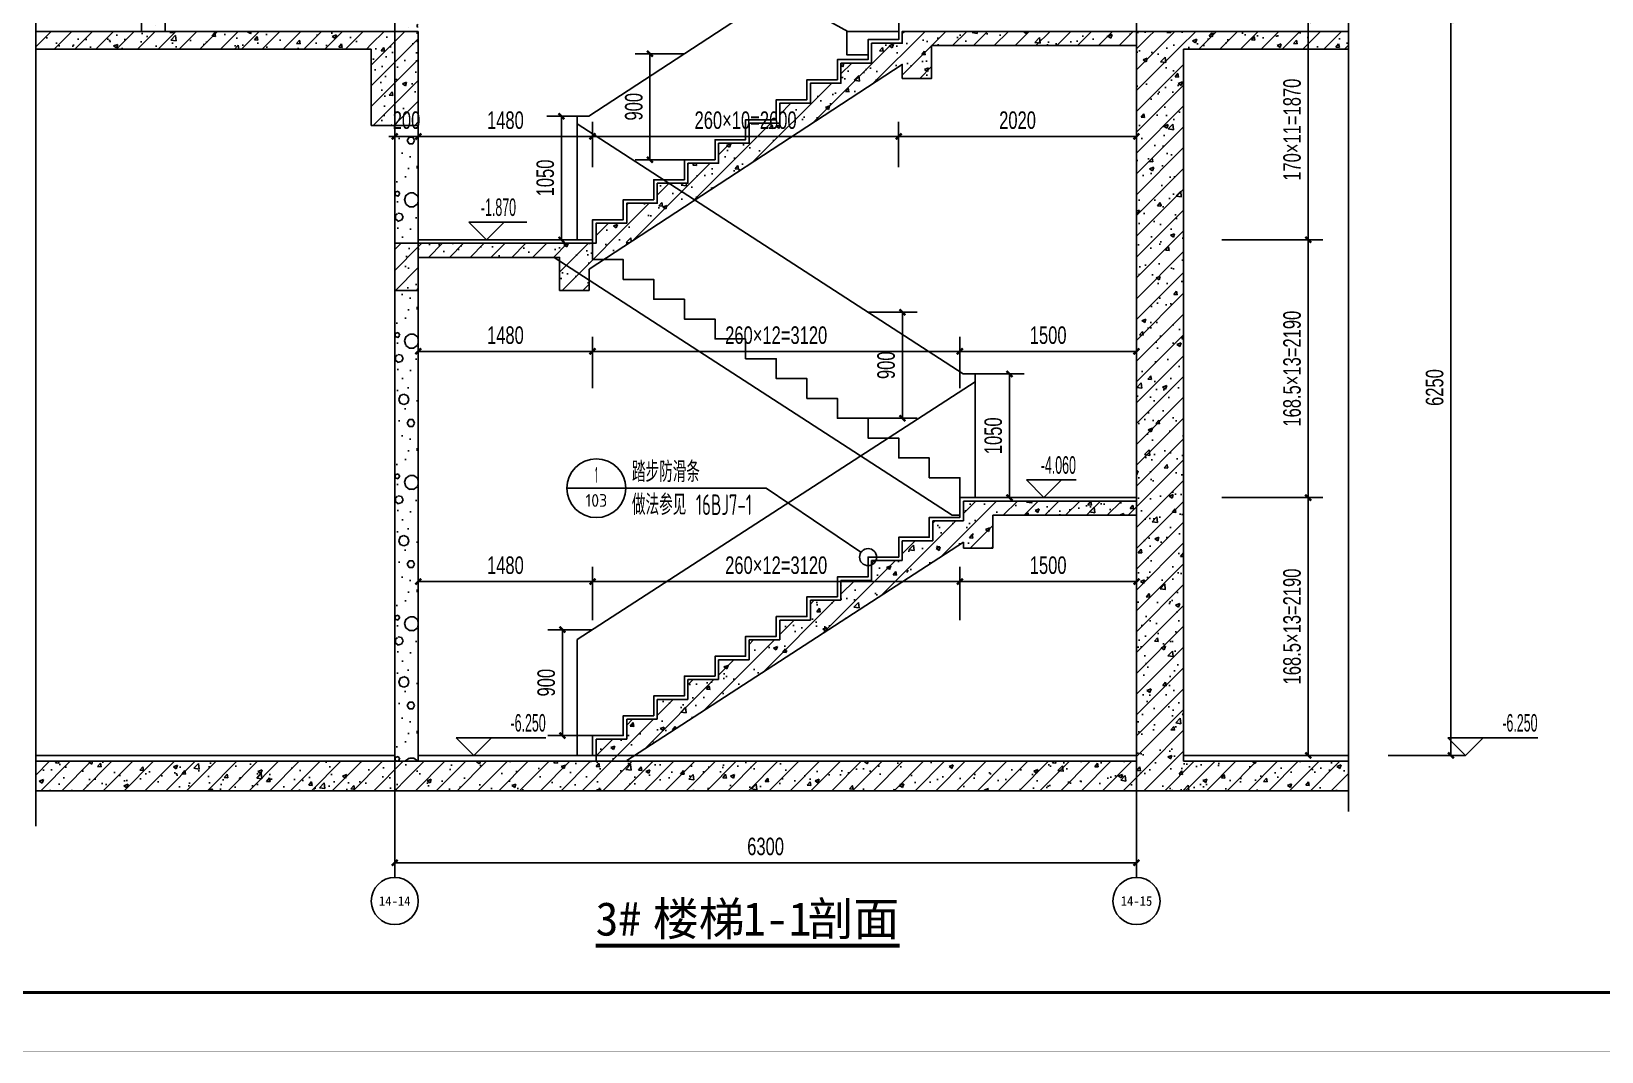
# Model space of a CAD drawing. Extents: x -26219 to 315419, y -160410 to -120810.
# Drawn here: x 106110 to 119447, y -156064 to -147398 of the extents above; entities that cross this region are included whole.
import ezdxf
from ezdxf.enums import TextEntityAlignment as Align
from ezdxf.xclip import XClip

# ---------------------------------------------------------------- set-up
doc = ezdxf.new("R2010")
doc.units = 0
doc.header["$LTSCALE"] = 1000
doc.header["$MEASUREMENT"] = 0
doc.header["$XCLIPFRAME"] = 0
doc.linetypes.add('104-14# 核心筒$2$DOTE', pattern=[2.42, 2, -0.2, 0.02, -0.2])
for name, color, linetype in [('01-标注_尺寸', 124, 'Continuous'), ('01-标注_标高', 200, 'Continuous'), ('01-标注_符号', 200, 'Continuous'), ('01-标注_轴线坐标', 132, 'Continuous'), ('02-TEXT_标注', 130, 'Continuous'), ('02-TEXT_轴号', 7, 'Continuous'), ('05-填充_天正', 26, 'Continuous'), ('104-14# 核心筒$2$A_AXIS-轴线', 36, '104-14# 核心筒$2$DOTE'), ('A-E_栏杆', 232, 'Continuous'), ('A-SUR_保温', 222, 'Continuous'), ('A_AXIS-轴线', 36, 'Continuous'), ('A_STR-砌块墙', 121, 'Continuous'), ('A_STR-砼墙', 51, 'Continuous'), ('A_STR-砼柱', 51, 'Continuous'), ('DIM_SYMB', 3, 'Continuous'), ('S_E_A-E_楼梯', 4, 'Continuous'), ('S_SURFACE', 6, 'Continuous'), ('建-标注-文本', 254, 'Continuous')]:
    doc.layers.add(name, color=color, linetype=linetype)
doc.styles.add('_TCH_AXIS', font='STXIHEI_0.TTF', dxfattribs={"width": 0.75, "height": 750})
doc.styles.add('_TCH_DIM', font='ros.shx', dxfattribs={"width": 0.75, "bigfont": 'jd.shx'})
doc.styles.add('_TCH_DIM_T3', font='ros.shx', dxfattribs={"width": 0.705882, "bigfont": 'jd.shx'})
doc.styles.get("Standard").update_dxf_attribs({"font": 'STXIHEI_0.TTF'})
doc.styles.add('样式 1', font='ros1.shx', dxfattribs={"width": 0.7, "bigfont": 'jd.shx'})
doc.dimstyles.new('_TCH_ARCH&&50', dxfattribs={"dimtxt": 148.75, "dimasz": 50, "dimexe": 125, "dimexo": 150, "dimgap": 63.125, "dimtad": 1, "dimdec": 0, "dimzin": 0, "dimdsep": 46, "dimtxsty": '_TCH_DIM_T3', "dimblk": 'ARCHTICK', "dimcen": 0.09, "dimclrt": 7, "dimazin": 2, "dimtfac": 1, "dimtdec": 0, "dimtix": 1, "dimtmove": 2, "dimatfit": 3, "dimfxl": 0, "dimtolj": 1, "dimtzin": 0, "dimarcsym": 0})
pattern_1 = [(45, (0, 0), (-88.38835, 88.38835), []), (50, (0, 0), (358.6301, -31.37607), [37.5, -412.5]), (355, (0, 0), (-69.3757, 376.0961), [30, -330]), (100.4514, (29.9, -2.6), (289.2547, 344.7198), [31.8701, -350.57106]), (46.1842, (0, 100), (533.6205, -82.7595), [56.25, -618.75]), (96.6356, (44.47, 93.1), (467.3314, 487.059), [47.8051, -525.8565]), (351.1842, (0, 100), (467.331, 487.0593), [45, -495]), (21, (50, 75), (298.45353, -201.30945), [37.5, -412.5]), (326, (50, 75), (121.6577, 362.575), [30, -330]), (71.4514, (74.87, 58.22), (420.1113, 161.26525), [31.8701, -350.57106]), (37.5, (0, 0), (6.07993, 166.44693), [0, -326, 0, -335, 0, -331.25]), (7.5, (0, 0), (131.53477, 197.20586), [0, -191, 0, -318.5, 0, -126.25]), (327.5, (-111.5, 0), (266.91122, -11.27744), [0, -125, 0, -390, 0, -517.5]), (317.5, (-161.5, 0), (291.59308, 50.0525), [0, -162.5, 0, -259, 0, -367.5])]
pattern_2 = [(0, (177, -183), (300, 600), [0, -600]), (0, (-174, -264), (300, 600), [0, -600]), (0, (21, -270), (300, 600), [0, -600]), (0, (234, -93), (300, 600), [0, -600]), (0, (-15, -300), (300, 600), [0, -600]), (0, (294, 285), (300, 600), [0, -600]), (0, (111, 237), (300, 600), [0, -600]), (0, (207, 162), (300, 600), [0, -600]), (0, (-282, 150), (300, 600), [0, -600]), (0, (12, 123), (300, 600), [0, -600]), (0, (-102, -30), (300, 600), [0, -600]), (0, (-96, -255), (300, 600), [0, -600]), (0, (129, -279), (300, 600), [0, -600]), (0, (294, -15), (300, 600), [0, -600]), (0, (-267, -108), (300, 600), [0, -600]), (0, (-216, -6), (300, 600), [0, -600]), (0, (18, -48), (300, 600), [0, -600]), (0, (-66, -135), (300, 600), [0, -600]), (0, (-114, 63), (300, 600), [0, -600]), (0, (-39, 288), (300, 600), [0, -600]), (0, (-243, -234), (300, 600), [0, -600]), (0, (87, 165), (300, 600), [0, -600]), (0, (-192, 174), (300, 600), [0, -600]), (0, (-240, 252), (300, 600), [0, -600]), (130.601294, (257.143, 97.143), (-1499.9999834, 1800.000008), [26.3416, -11037.111]), (18.43495, (214.29, 108.57), (1499.999994, 599.999996), [27.1052, -3767.6279]), (90, (214.3, 82.86), (300, 600), [25.7143, -1174.2857]), (161.56505, (240, 74.29), (-1500.000008, 599.999955), [27.1052, -3767.6279]), (53.1301, (240, 74.29), (300, 600), [28.5714, -2971.4285]), (135, (262.86, -231.43), (-300.00004, 599.99996), [24.2437, -1672.8126]), (45, (228.57, -231.43), (300, 600), [24.2437, -1672.8126]), (135, (245.71, -248.57), (-300.00004, 599.99996), [24.2437, -1672.8126]), (45, (245.71, -248.57), (300, 600), [24.2437, -1672.8126]), (116.56505, (-25.7, 171.43), (-5e-05, 1200), [31.9438, -638.8765]), (180, (-40, 200), (-300, 600), [34.2857, -565.7142]), (63.43495, (-88.57, 171.43), (3e-06, 1200), [31.9438, -638.8765]), (116.56505, (-74.3, 142.86), (-5e-05, 1200), [31.9438, -638.8765]), (0, (-74.3, 142.86), (300, 600), [34.2857, -565.7142]), (63.43495, (-40, 142.86), (3e-06, 1200), [31.9438, -638.8765]), (107.102728, (200, -31.429), (-899.9999656, 3000.0000048), [38.8613, -16282.9025]), (143.972626, (188.57, 5.714), (-5699.999928, 4199.999995), [38.8613, -8122.02]), (180, (157.14, 28.6), (-300, 600), [37.1429, -562.8571]), (36.027373, (88.57, 5.714), (5699.999958, 4199.999955), [38.8613, -8122.02]), (71.56505, (77.14, -28.57), (900.000005, 2999.999995), [36.1403, -3758.5928]), (107.102728, (88.571, -65.714), (-899.9999656, 3000.0000048), [38.8613, -16282.9025]), (143.972626, (120, -88.57), (-5699.999928, 4199.999995), [38.8613, -8122.02]), (0, (120, -88.6), (300, 600), [37.1429, -562.8571]), (36.027373, (157.143, -88.57), (5699.999958, 4199.999955), [38.8613, -8122.02]), (71.56505, (188.57, -65.71), (900.000005, 2999.999995), [36.1403, -3758.5928]), (150.25512, (205.714, 248.57), (-900.000002, 599.999993), [23.035, -4814.3196]), (90, (185.7, 237.14), (300, 600), [22.8571, -1177.1427]), (29.74488, (185.714, 237.14), (900, 599.999997), [23.035, -4814.3196]), (116.56505, (65.7, -177.14), (-5e-05, 1200), [31.9438, -638.8765]), (168.690067, (51.43, -148.57), (-2700.000002, 599.999985), [29.1373, -6089.6855]), (41.185925, (0, -162.857), (7499.9999546, 6599.9999423), [30.3718, -12725.802]), (90, (0, -191.43), (300, 600), [28.5714, -1171.4285]), (138.814074, (22.857, -211.429), (-7499.9998667, 6600.000042), [30.3718, -12725.802]), (16.699244, (22.857, -211.429), (9899.9999255, 2999.9999686), [29.8295, -12498.5375]), (60.945396, (51.43, -202.857), (299.999999, 599.9999947), [29.416, -12325.3395]), (109.983106, (-185.714, 74.286), (-1500.0000056, 4199.999989), [33.442, -14012.1975]), (155.556045, (-197.143, 105.714), (-3900.000015, 1799.9999626), [34.523, -14465.1315]), (24.443955, (-260, 105.714), (3900.000002, 1799.9999913), [34.523, -14465.1315]), (70.016893, (-271.429, 74.286), (1500.0000045, 4199.9999896), [33.442, -14012.1975]), (109.983106, (-260, 42.857), (-1500.0000056, 4199.999989), [33.442, -14012.1975]), (160.016893, (-228.57, 31.43), (-1500.000001, 599.999973), [33.442, -6989.3775]), (19.983107, (-228.57, 31.43), (1499.999992, 599.999999), [33.442, -6989.3775]), (70.016893, (-197.143, 42.857), (1500.0000045, 4199.9999896), [33.442, -14012.1975]), (122.005383, (37.14, 20), (-300.00004, 599.99997), [26.9542, -5633.434]), (18.43495, (-2.86, 34.29), (1499.999994, 599.999996), [27.1052, -3767.6279]), (90, (-2.86, 8.57), (300, 600), [25.7143, -1174.2857]), (161.56505, (22.86, 0), (-1500.000008, 599.999955), [27.1052, -3767.6279]), (54.462322, (22.857, 0), (2099.999997, 2999.9999955), [24.578, -10298.2115]), (116.56505, (-137.14, -125.7), (-5e-05, 1200), [31.9438, -638.8765]), (180, (-151.4, -97.14), (-300, 600), [31.4286, -568.5714]), (59.036243, (-200, -125.714), (300.000001, 599.999997), [33.3197, -6963.822]), (120.963756, (-182.857, -154.286), (-300.000041, 599.999972), [33.3197, -6963.822]), (0, (-182.86, -154.3), (300, 600), [31.4286, -568.5714]), (63.43495, (-151.43, -154.3), (3e-06, 1200), [31.9438, -638.8765])]

# ---------------------------------------------------------------- blocks, each defined once
blk = doc.blocks.new('104-14# 核心筒')
at = {"layer": '104-14# 核心筒$2$A_AXIS-轴线'}
for p, q in [((109600, 317833.6), (109600, 259754.9)), ((115900, 317833.6), (115900, 259754.9))]:
    blk.add_line(p, q, dxfattribs=at)
blk = doc.blocks.new('图框-A1+3-4')
for points, const_width in [([(0, 0), (1471, 0), (1471, 594), (0, 594)], 0.05), ([(1396, 584), (25, 584), (25, 10), (1396, 10)], 0.5)]:
    blk.add_lwpolyline(points, close=True, dxfattribs=dict(const_width=const_width))
blk = doc.blocks.new('_ArchTick')
at = {"color": 0, "linetype": 'ByBlock', "const_width": 0.4}
blk.add_lwpolyline([(-0.5, -0.5), (0.5, 0.5)], dxfattribs=at)
blk = doc.blocks.new('*D1110')
at = {"layer": '01-标注_尺寸', "color": 0, "lineweight": -2, "transparency": 16777216}
for p, q in [((113476, -148550), (113476, -148165)), ((115496, -148550), (115496, -148165)), ((113476, -148290), (115496, -148290))]:
    blk.add_line(p, q, dxfattribs=at)
at = {"layer": 'Defpoints', "color": 0, "transparency": 16777216}
for p in [(115496, -148290), (113476, -148700), (115496, -148700)]:
    blk.add_point(p, dxfattribs=at)
at = {"layer": '01-标注_尺寸', "color": 0, "lineweight": -2, "transparency": 16777216, "xscale": 50, "yscale": 50, "zscale": 50, "rotation": 180}
blk.add_blockref('_ArchTick', (113476, -148290), dxfattribs=at)
at = {"layer": '01-标注_尺寸', "color": 0, "lineweight": -2, "transparency": 16777216, "xscale": 50, "yscale": 50, "zscale": 50}
blk.add_blockref('_ArchTick', (115496, -148290), dxfattribs=at)
at = {"layer": '01-标注_尺寸', "color": 7, "transparency": 16777216, "insert": (114486, -148153), "char_height": 148.8, "attachment_point": 5, "style": '_TCH_DIM_T3'}
blk.add_mtext('\\A1;2020', dxfattribs=at)
blk = doc.blocks.new('*D1111')
at = {"layer": '01-标注_尺寸', "color": 0, "lineweight": -2, "transparency": 16777216}
for p, q in [((110876, -148550), (110876, -148165)), ((113476, -148550), (113476, -148165)), ((110876, -148290), (113476, -148290))]:
    blk.add_line(p, q, dxfattribs=at)
at = {"layer": 'Defpoints', "color": 0, "transparency": 16777216}
for p in [(113476, -148290), (110876, -148700), (113476, -148700)]:
    blk.add_point(p, dxfattribs=at)
at = {"layer": '01-标注_尺寸', "color": 0, "lineweight": -2, "transparency": 16777216, "xscale": 50, "yscale": 50, "zscale": 50, "rotation": 180}
blk.add_blockref('_ArchTick', (110876, -148290), dxfattribs=at)
at = {"layer": '01-标注_尺寸', "color": 0, "lineweight": -2, "transparency": 16777216, "xscale": 50, "yscale": 50, "zscale": 50}
blk.add_blockref('_ArchTick', (113476, -148290), dxfattribs=at)
at = {"layer": '01-标注_尺寸', "color": 7, "transparency": 16777216, "insert": (112176, -148153), "char_height": 148.75, "attachment_point": 5, "style": '_TCH_DIM_T3'}
blk.add_mtext('\\A1;260×10=2600', dxfattribs=at)
blk = doc.blocks.new('*D1112')
at = {"layer": '01-标注_尺寸', "color": 0, "lineweight": -2, "transparency": 16777216}
for p, q in [((109396, -148550), (109396, -148165)), ((110876, -148550), (110876, -148165)), ((109396, -148290), (110876, -148290))]:
    blk.add_line(p, q, dxfattribs=at)
at = {"layer": 'Defpoints', "color": 0, "transparency": 16777216}
for p in [(110876, -148290), (109396, -148700), (110876, -148700)]:
    blk.add_point(p, dxfattribs=at)
at = {"layer": '01-标注_尺寸', "color": 0, "lineweight": -2, "transparency": 16777216, "xscale": 50, "yscale": 50, "zscale": 50, "rotation": 180}
blk.add_blockref('_ArchTick', (109396, -148290), dxfattribs=at)
at = {"layer": '01-标注_尺寸', "color": 0, "lineweight": -2, "transparency": 16777216, "xscale": 50, "yscale": 50, "zscale": 50}
blk.add_blockref('_ArchTick', (110876, -148290), dxfattribs=at)
at = {"layer": '01-标注_尺寸', "color": 7, "transparency": 16777216, "insert": (110136, -148153), "char_height": 148.8, "attachment_point": 5, "style": '_TCH_DIM_T3'}
blk.add_mtext('\\A1;1480', dxfattribs=at)
blk = doc.blocks.new('*D1113')
at = {"layer": '01-标注_尺寸', "color": 0, "lineweight": -2, "transparency": 16777216}
for p, q in [((109196, -148550), (109196, -148165)), ((109396, -148550), (109396, -148165)), ((109196, -148290), (109146, -148290)), ((109196, -148290), (109396, -148290)), ((109396, -148290), (109446, -148290))]:
    blk.add_line(p, q, dxfattribs=at)
at = {"layer": 'Defpoints', "color": 0, "transparency": 16777216}
for p in [(109396, -148290), (109196, -148700), (109396, -148700)]:
    blk.add_point(p, dxfattribs=at)
at = {"layer": '01-标注_尺寸', "color": 0, "lineweight": -2, "transparency": 16777216, "xscale": 50, "yscale": 50, "zscale": 50}
blk.add_blockref('_ArchTick', (109196, -148290), dxfattribs=at)
at = {"layer": '01-标注_尺寸', "color": 0, "lineweight": -2, "transparency": 16777216, "xscale": 50, "yscale": 50, "zscale": 50, "rotation": 180}
blk.add_blockref('_ArchTick', (109396, -148290), dxfattribs=at)
at = {"layer": '01-标注_尺寸', "color": 7, "transparency": 16777216, "insert": (109296, -148153), "char_height": 148.8, "attachment_point": 5, "style": '_TCH_DIM_T3'}
blk.add_mtext('\\A1;200', dxfattribs=at)
blk = doc.blocks.new('*D1128')
at = {"layer": '01-标注_尺寸', "color": 0, "lineweight": -2, "transparency": 16777216}
for p, q in [((116220, -151358), (117080, -151358)), ((116955, -153548), (116955, -151358)), ((116220, -153548), (117080, -153548))]:
    blk.add_line(p, q, dxfattribs=at)
at = {"layer": 'Defpoints', "color": 0, "transparency": 16777216}
for p in [(116070, -151358), (116955, -151358), (116070, -153548)]:
    blk.add_point(p, dxfattribs=at)
at = {"layer": '01-标注_尺寸', "color": 0, "lineweight": -2, "transparency": 16777216, "xscale": 50, "yscale": 50, "zscale": 50}
for p, rotation in [((116955, -151358), 90), ((116955, -153548), 270)]:
    blk.add_blockref('_ArchTick', p, dxfattribs=dict(at, rotation=rotation))
at = {"layer": '01-标注_尺寸', "color": 7, "transparency": 16777216, "insert": (116818, -152453), "char_height": 148.75, "attachment_point": 5, "rotation": 90, "style": '_TCH_DIM_T3'}
blk.add_mtext('\\A1;168.5×13=2190', dxfattribs=at)
blk = doc.blocks.new('*D1129')
at = {"layer": '01-标注_尺寸', "color": 0, "lineweight": -2, "transparency": 16777216}
for p, q in [((116220, -149168), (117080, -149168)), ((116955, -151358), (116955, -149168)), ((116220, -151358), (117080, -151358))]:
    blk.add_line(p, q, dxfattribs=at)
at = {"layer": 'Defpoints', "color": 0, "transparency": 16777216}
for p in [(116070, -149168), (116955, -149168), (116070, -151358)]:
    blk.add_point(p, dxfattribs=at)
at = {"layer": '01-标注_尺寸', "color": 0, "lineweight": -2, "transparency": 16777216, "xscale": 50, "yscale": 50, "zscale": 50}
for p, rotation in [((116955, -149168), 90), ((116955, -151358), 270)]:
    blk.add_blockref('_ArchTick', p, dxfattribs=dict(at, rotation=rotation))
at = {"layer": '01-标注_尺寸', "color": 7, "transparency": 16777216, "insert": (116818, -150263), "char_height": 148.75, "attachment_point": 5, "rotation": 90, "style": '_TCH_DIM_T3'}
blk.add_mtext('\\A1;168.5×13=2190', dxfattribs=at)
blk = doc.blocks.new('*D1130')
at = {"layer": '01-标注_尺寸', "color": 0, "lineweight": -2, "transparency": 16777216}
for p, q in [((116220, -147298), (117080, -147298)), ((116955, -149168), (116955, -147298)), ((116220, -149168), (117080, -149168))]:
    blk.add_line(p, q, dxfattribs=at)
at = {"layer": 'Defpoints', "color": 0, "transparency": 16777216}
for p in [(116070, -147298), (116955, -147298), (116070, -149168)]:
    blk.add_point(p, dxfattribs=at)
at = {"layer": '01-标注_尺寸', "color": 0, "lineweight": -2, "transparency": 16777216, "xscale": 50, "yscale": 50, "zscale": 50}
for p, rotation in [((116955, -147298), 90), ((116955, -149168), 270)]:
    blk.add_blockref('_ArchTick', p, dxfattribs=dict(at, rotation=rotation))
at = {"layer": '01-标注_尺寸', "color": 7, "transparency": 16777216, "insert": (116818, -148233), "char_height": 148.75, "attachment_point": 5, "rotation": 90, "style": '_TCH_DIM_T3'}
blk.add_mtext('\\A1;170×11=1870', dxfattribs=at)
blk = doc.blocks.new('*D1145')
at = {"layer": '01-标注_尺寸', "color": 0, "lineweight": -2, "transparency": 16777216}
for p, q in [((113996, -152398), (113996, -151946)), ((115496, -152398), (115496, -151946)), ((113996, -152071), (115496, -152071))]:
    blk.add_line(p, q, dxfattribs=at)
at = {"layer": 'Defpoints', "color": 0, "transparency": 16777216}
for p in [(115496, -152071), (113996, -152548), (115496, -152548)]:
    blk.add_point(p, dxfattribs=at)
at = {"layer": '01-标注_尺寸', "color": 0, "lineweight": -2, "transparency": 16777216, "xscale": 50, "yscale": 50, "zscale": 50, "rotation": 180}
blk.add_blockref('_ArchTick', (113996, -152071), dxfattribs=at)
at = {"layer": '01-标注_尺寸', "color": 0, "lineweight": -2, "transparency": 16777216, "xscale": 50, "yscale": 50, "zscale": 50}
blk.add_blockref('_ArchTick', (115496, -152071), dxfattribs=at)
at = {"layer": '01-标注_尺寸', "color": 7, "transparency": 16777216, "insert": (114746, -151933), "char_height": 148.8, "attachment_point": 5, "style": '_TCH_DIM_T3'}
blk.add_mtext('\\A1;1500', dxfattribs=at)
blk = doc.blocks.new('*D1146')
at = {"layer": '01-标注_尺寸', "color": 0, "lineweight": -2, "transparency": 16777216}
for p, q in [((110876, -152398), (110876, -151946)), ((113996, -152398), (113996, -151946)), ((110876, -152071), (113996, -152071))]:
    blk.add_line(p, q, dxfattribs=at)
at = {"layer": 'Defpoints', "color": 0, "transparency": 16777216}
for p in [(113996, -152071), (110876, -152548), (113996, -152548)]:
    blk.add_point(p, dxfattribs=at)
at = {"layer": '01-标注_尺寸', "color": 0, "lineweight": -2, "transparency": 16777216, "xscale": 50, "yscale": 50, "zscale": 50, "rotation": 180}
blk.add_blockref('_ArchTick', (110876, -152071), dxfattribs=at)
at = {"layer": '01-标注_尺寸', "color": 0, "lineweight": -2, "transparency": 16777216, "xscale": 50, "yscale": 50, "zscale": 50}
blk.add_blockref('_ArchTick', (113996, -152071), dxfattribs=at)
at = {"layer": '01-标注_尺寸', "color": 7, "transparency": 16777216, "insert": (112436, -151933), "char_height": 148.75, "attachment_point": 5, "style": '_TCH_DIM_T3'}
blk.add_mtext('\\A1;260×12=3120', dxfattribs=at)
blk = doc.blocks.new('*D1147')
at = {"layer": '01-标注_尺寸', "color": 0, "lineweight": -2, "transparency": 16777216}
for p, q in [((109396, -152398), (109396, -151946)), ((110876, -152398), (110876, -151946)), ((109396, -152071), (110876, -152071))]:
    blk.add_line(p, q, dxfattribs=at)
at = {"layer": 'Defpoints', "color": 0, "transparency": 16777216}
for p in [(110876, -152071), (109396, -152548), (110876, -152548)]:
    blk.add_point(p, dxfattribs=at)
at = {"layer": '01-标注_尺寸', "color": 0, "lineweight": -2, "transparency": 16777216, "xscale": 50, "yscale": 50, "zscale": 50, "rotation": 180}
blk.add_blockref('_ArchTick', (109396, -152071), dxfattribs=at)
at = {"layer": '01-标注_尺寸', "color": 0, "lineweight": -2, "transparency": 16777216, "xscale": 50, "yscale": 50, "zscale": 50}
blk.add_blockref('_ArchTick', (110876, -152071), dxfattribs=at)
at = {"layer": '01-标注_尺寸', "color": 7, "transparency": 16777216, "insert": (110136, -151933), "char_height": 148.8, "attachment_point": 5, "style": '_TCH_DIM_T3'}
blk.add_mtext('\\A1;1480', dxfattribs=at)
blk = doc.blocks.new('*D1148')
at = {"layer": '01-标注_尺寸', "color": 0, "lineweight": -2, "transparency": 16777216}
for p, q in [((117634, -147298), (118292, -147298)), ((118167, -153548), (118167, -147298)), ((117634, -153548), (118292, -153548))]:
    blk.add_line(p, q, dxfattribs=at)
at = {"layer": 'Defpoints', "color": 0, "transparency": 16777216}
for p in [(117484, -147298), (118167, -147298), (117484, -153548)]:
    blk.add_point(p, dxfattribs=at)
at = {"layer": '01-标注_尺寸', "color": 0, "lineweight": -2, "transparency": 16777216, "xscale": 50, "yscale": 50, "zscale": 50}
for p, rotation in [((118167, -147298), 90), ((118167, -153548), 270)]:
    blk.add_blockref('_ArchTick', p, dxfattribs=dict(at, rotation=rotation))
at = {"layer": '01-标注_尺寸', "color": 7, "transparency": 16777216, "insert": (118029, -150423), "char_height": 148.8, "attachment_point": 5, "rotation": 90, "style": '_TCH_DIM_T3'}
blk.add_mtext('\\A1;6250', dxfattribs=at)
blk = doc.blocks.new('*D1151')
at = {"layer": '01-标注_尺寸', "color": 0, "lineweight": -2, "transparency": 16777216}
for p, q in [((109196, -154269), (109196, -154585)), ((115496, -154269), (115496, -154585)), ((109196, -154460), (115496, -154460))]:
    blk.add_line(p, q, dxfattribs=at)
at = {"layer": 'Defpoints', "color": 0, "transparency": 16777216}
for p in [(109196, -154119), (115496, -154119), (115496, -154460)]:
    blk.add_point(p, dxfattribs=at)
at = {"layer": '01-标注_尺寸', "color": 0, "lineweight": -2, "transparency": 16777216, "xscale": 50, "yscale": 50, "zscale": 50, "rotation": 180}
blk.add_blockref('_ArchTick', (109196, -154460), dxfattribs=at)
at = {"layer": '01-标注_尺寸', "color": 0, "lineweight": -2, "transparency": 16777216, "xscale": 50, "yscale": 50, "zscale": 50}
blk.add_blockref('_ArchTick', (115496, -154460), dxfattribs=at)
at = {"layer": '01-标注_尺寸', "color": 7, "transparency": 16777216, "insert": (112346, -154322), "char_height": 148.8, "attachment_point": 5, "style": '_TCH_DIM_T3'}
blk.add_mtext('\\A1;6300', dxfattribs=at)
blk = doc.blocks.new('*D1152')
at = {"layer": '01-标注_尺寸', "color": 0, "lineweight": -2, "transparency": 16777216}
for p, q in [((109396, -150428), (109396, -149991)), ((110876, -150428), (110876, -149991)), ((109396, -150116), (110876, -150116))]:
    blk.add_line(p, q, dxfattribs=at)
at = {"layer": 'Defpoints', "color": 0, "transparency": 16777216}
for p in [(110876, -150116), (109396, -150578), (110876, -150578)]:
    blk.add_point(p, dxfattribs=at)
at = {"layer": '01-标注_尺寸', "color": 0, "lineweight": -2, "transparency": 16777216, "xscale": 50, "yscale": 50, "zscale": 50, "rotation": 180}
blk.add_blockref('_ArchTick', (109396, -150116), dxfattribs=at)
at = {"layer": '01-标注_尺寸', "color": 0, "lineweight": -2, "transparency": 16777216, "xscale": 50, "yscale": 50, "zscale": 50}
blk.add_blockref('_ArchTick', (110876, -150116), dxfattribs=at)
at = {"layer": '01-标注_尺寸', "color": 7, "transparency": 16777216, "insert": (110136, -149979), "char_height": 148.8, "attachment_point": 5, "style": '_TCH_DIM_T3'}
blk.add_mtext('\\A1;1480', dxfattribs=at)
blk = doc.blocks.new('*D1153')
at = {"layer": '01-标注_尺寸', "color": 0, "lineweight": -2, "transparency": 16777216}
for p, q in [((110876, -150428), (110876, -149991)), ((113996, -150428), (113996, -149991)), ((110876, -150116), (113996, -150116))]:
    blk.add_line(p, q, dxfattribs=at)
at = {"layer": 'Defpoints', "color": 0, "transparency": 16777216}
for p in [(113996, -150116), (110876, -150578), (113996, -150578)]:
    blk.add_point(p, dxfattribs=at)
at = {"layer": '01-标注_尺寸', "color": 0, "lineweight": -2, "transparency": 16777216, "xscale": 50, "yscale": 50, "zscale": 50, "rotation": 180}
blk.add_blockref('_ArchTick', (110876, -150116), dxfattribs=at)
at = {"layer": '01-标注_尺寸', "color": 0, "lineweight": -2, "transparency": 16777216, "xscale": 50, "yscale": 50, "zscale": 50}
blk.add_blockref('_ArchTick', (113996, -150116), dxfattribs=at)
at = {"layer": '01-标注_尺寸', "color": 7, "transparency": 16777216, "insert": (112436, -149979), "char_height": 148.75, "attachment_point": 5, "style": '_TCH_DIM_T3'}
blk.add_mtext('\\A1;260×12=3120', dxfattribs=at)
blk = doc.blocks.new('*D1154')
at = {"layer": '01-标注_尺寸', "color": 0, "lineweight": -2, "transparency": 16777216}
for p, q in [((113996, -150428), (113996, -149991)), ((115496, -150428), (115496, -149991)), ((113996, -150116), (115496, -150116))]:
    blk.add_line(p, q, dxfattribs=at)
at = {"layer": 'Defpoints', "color": 0, "transparency": 16777216}
for p in [(115496, -150116), (113996, -150578), (115496, -150578)]:
    blk.add_point(p, dxfattribs=at)
at = {"layer": '01-标注_尺寸', "color": 0, "lineweight": -2, "transparency": 16777216, "xscale": 50, "yscale": 50, "zscale": 50, "rotation": 180}
blk.add_blockref('_ArchTick', (113996, -150116), dxfattribs=at)
at = {"layer": '01-标注_尺寸', "color": 0, "lineweight": -2, "transparency": 16777216, "xscale": 50, "yscale": 50, "zscale": 50}
blk.add_blockref('_ArchTick', (115496, -150116), dxfattribs=at)
at = {"layer": '01-标注_尺寸', "color": 7, "transparency": 16777216, "insert": (114746, -149979), "char_height": 148.8, "attachment_point": 5, "style": '_TCH_DIM_T3'}
blk.add_mtext('\\A1;1500', dxfattribs=at)
blk = doc.blocks.new('*D1563')
at = {"layer": '01-标注_尺寸', "color": 0, "lineweight": -2, "transparency": 16777216}
for p, q in [((113216, -149784), (113633, -149784)), ((113508, -150684), (113508, -149784)), ((113216, -150684), (113633, -150684))]:
    blk.add_line(p, q, dxfattribs=at)
at = {"layer": 'Defpoints', "color": 0, "transparency": 16777216}
for p in [(113066, -149784), (113508, -149784), (113066, -150684)]:
    blk.add_point(p, dxfattribs=at)
at = {"layer": '01-标注_尺寸', "color": 0, "lineweight": -2, "transparency": 16777216, "xscale": 50, "yscale": 50, "zscale": 50}
for p, rotation in [((113508, -149784), 90), ((113508, -150684), 270)]:
    blk.add_blockref('_ArchTick', p, dxfattribs=dict(at, rotation=rotation))
at = {"layer": '01-标注_尺寸', "color": 7, "transparency": 16777216, "insert": (113370, -150234), "char_height": 148.8, "attachment_point": 5, "rotation": 90, "style": '_TCH_DIM_T3'}
blk.add_mtext('\\A1;900', dxfattribs=at)
blk = doc.blocks.new('*D1569')
at = {"layer": '01-标注_尺寸', "color": 0, "lineweight": -2, "transparency": 16777216}
for p, q in [((111656, -147588), (111239, -147588)), ((111364, -148488), (111364, -147588)), ((111656, -148488), (111239, -148488))]:
    blk.add_line(p, q, dxfattribs=at)
at = {"layer": 'Defpoints', "color": 0, "transparency": 16777216}
for p in [(111364, -147588), (111806, -147588), (111806, -148488)]:
    blk.add_point(p, dxfattribs=at)
at = {"layer": '01-标注_尺寸', "color": 0, "lineweight": -2, "transparency": 16777216, "xscale": 50, "yscale": 50, "zscale": 50}
for p, rotation in [((111364, -147588), 90), ((111364, -148488), 270)]:
    blk.add_blockref('_ArchTick', p, dxfattribs=dict(at, rotation=rotation))
at = {"layer": '01-标注_尺寸', "color": 7, "transparency": 16777216, "insert": (111227, -148038), "char_height": 148.8, "attachment_point": 5, "rotation": 90, "style": '_TCH_DIM_T3'}
blk.add_mtext('\\A1;900', dxfattribs=at)
blk = doc.blocks.new('*D1570')
at = {"layer": '01-标注_尺寸', "color": 0, "lineweight": -2, "transparency": 16777216}
for p, q in [((110876, -152480), (110495, -152480)), ((110620, -153380), (110620, -152480)), ((110876, -153380), (110495, -153380))]:
    blk.add_line(p, q, dxfattribs=at)
at = {"layer": 'Defpoints', "color": 0, "transparency": 16777216}
for p in [(110620, -152480), (111026, -152480), (111026, -153380)]:
    blk.add_point(p, dxfattribs=at)
at = {"layer": '01-标注_尺寸', "color": 0, "lineweight": -2, "transparency": 16777216, "xscale": 50, "yscale": 50, "zscale": 50}
for p, rotation in [((110620, -152480), 90), ((110620, -153380), 270)]:
    blk.add_blockref('_ArchTick', p, dxfattribs=dict(at, rotation=rotation))
at = {"layer": '01-标注_尺寸', "color": 7, "transparency": 16777216, "insert": (110483, -152930), "char_height": 148.8, "attachment_point": 5, "rotation": 90, "style": '_TCH_DIM_T3'}
blk.add_mtext('\\A1;900', dxfattribs=at)
blk = doc.blocks.new('*D1762')
at = {"layer": '01-标注_尺寸', "color": 0, "lineweight": -2, "transparency": 16777216}
for p, q in [((114126, -150308), (114543, -150308)), ((114418, -151358), (114418, -150308)), ((114126, -151358), (114543, -151358))]:
    blk.add_line(p, q, dxfattribs=at)
at = {"layer": 'Defpoints', "color": 0, "transparency": 16777216}
for p in [(113976, -150308), (114418, -150308), (113976, -151358)]:
    blk.add_point(p, dxfattribs=at)
at = {"layer": '01-标注_尺寸', "color": 0, "lineweight": -2, "transparency": 16777216, "xscale": 50, "yscale": 50, "zscale": 50}
for p, rotation in [((114418, -150308), 90), ((114418, -151358), 270)]:
    blk.add_blockref('_ArchTick', p, dxfattribs=dict(at, rotation=rotation))
at = {"layer": '01-标注_尺寸', "color": 7, "transparency": 16777216, "insert": (114280, -150833), "char_height": 148.8, "attachment_point": 5, "rotation": 90, "style": '_TCH_DIM_T3'}
blk.add_mtext('\\A1;1050', dxfattribs=at)
blk = doc.blocks.new('*D1763')
at = {"layer": '01-标注_尺寸', "color": 0, "lineweight": -2, "transparency": 16777216}
for p, q in [((110746, -148118), (110487, -148118)), ((110612, -149168), (110612, -148118)), ((110746, -149168), (110487, -149168))]:
    blk.add_line(p, q, dxfattribs=at)
at = {"layer": 'Defpoints', "color": 0, "transparency": 16777216}
for p in [(110612, -148118), (110896, -148118), (110896, -149168)]:
    blk.add_point(p, dxfattribs=at)
at = {"layer": '01-标注_尺寸', "color": 0, "lineweight": -2, "transparency": 16777216, "xscale": 50, "yscale": 50, "zscale": 50}
for p, rotation in [((110612, -148118), 90), ((110612, -149168), 270)]:
    blk.add_blockref('_ArchTick', p, dxfattribs=dict(at, rotation=rotation))
at = {"layer": '01-标注_尺寸', "color": 7, "transparency": 16777216, "insert": (110475, -148643), "char_height": 148.8, "attachment_point": 5, "rotation": 90, "style": '_TCH_DIM_T3'}
blk.add_mtext('\\A1;1050', dxfattribs=at)

msp = doc.modelspace()

# ---------------------------------------------------------------- hatches: boundary and pattern name
at = {"layer": '05-填充_天正'}
h = msp.add_hatch(dxfattribs=at)
h.set_pattern_fill('加气混凝土', color=256, scale=50, style=0)
h.set_pattern_definition(pattern_2)
h.paths.add_polyline_path([(109196.3, -147398), (109396.3, -147398), (109396.3, -145748), (109196.3, -145748)])
h = msp.add_hatch(dxfattribs=at)
h.set_pattern_fill('加气混凝土', color=256, scale=50, style=0)
h.set_pattern_definition(pattern_2)
h.paths.add_polyline_path([(107246.3, -146028), (107046.3, -146028), (107046.3, -147398), (107246.3, -147398)])
h = msp.add_hatch(dxfattribs=at)
h.set_pattern_fill('钢筋混凝土', color=256, scale=50, style=0)
h.set_pattern_definition(pattern_1)
h.paths.add_polyline_path([(107146.3, -147548), (107146.3, -147398), (106146.3, -147398), (106146.3, -147548)])
h = msp.add_hatch(dxfattribs=at)
h.set_pattern_fill('钢筋混凝土', color=256, scale=50, style=0)
h.set_pattern_definition(pattern_1)
h.paths.add_polyline_path([(108996.3, -147548), (108996.3, -147398), (107146.3, -147398), (107146.3, -147548)])
h = msp.add_hatch(dxfattribs=at)
h.set_pattern_fill('钢筋混凝土', color=256, scale=50, style=0)
h.set_pattern_definition(pattern_1)
h.paths.add_polyline_path([(108996.3, -148198), (109396.3, -148198), (109396.3, -147398), (108996.3, -147398)])
h = msp.add_hatch(dxfattribs=at)
h.set_pattern_fill('钢筋混凝土', color=256, scale=50, style=0)
h.set_pattern_definition(pattern_1)
h.paths.add_polyline_path([(115496.3, -147398), (115496.3, -147518), (113756.3, -147518), (113756.3, -147798), (113506.3, -147798), (113506.3, -147679.1), (110846.3, -149418.3), (110846.3, -149598), (110596.3, -149598), (110596.3, -149318), (109396.3, -149318), (109396.3, -149198), (110906.3, -149198), (110906.3, -149028), (111166.3, -149028), (111166.3, -148858), (111426.3, -148858), (111426.3, -148688), (111686.3, -148688), (111686.3, -148518), (111946.3, -148518), (111946.3, -148348), (112206.3, -148348), (112206.3, -148178), (112466.3, -148178), (112466.3, -148008), (112726.3, -148008), (112726.3, -147838), (112986.3, -147838), (112986.3, -147668), (113246.3, -147668), (113246.3, -147498), (113506.3, -147498), (113506.3, -147398)])
h = msp.add_hatch(dxfattribs=at)
h.set_pattern_fill('钢筋混凝土', color=256, scale=50, style=0)
h.set_pattern_definition(pattern_1)
h.paths.add_polyline_path([(115896.3, -147548), (115496.3, -147398), (115496.3, -153598), (115696.3, -153681.3), (115896.3, -153598)])
h = msp.add_hatch(dxfattribs=at)
h.set_pattern_fill('钢筋混凝土', color=256, scale=50, style=0)
h.set_pattern_definition(pattern_1)
h.paths.add_polyline_path([(117296.3, -147398), (115496.3, -147398), (115896.3, -147548), (117296.3, -147548)])
h = msp.add_hatch(dxfattribs=at)
h.set_pattern_fill('加气混凝土', color=256, scale=50, style=0)
h.set_pattern_definition(pattern_2)
h.paths.add_polyline_path([(109196.3, -149198), (109396.3, -149198), (109396.3, -148198), (109196.3, -148198)])
h = msp.add_hatch(dxfattribs=at)
h.set_pattern_fill('钢筋混凝土', color=256, scale=50, style=0)
h.set_pattern_definition(pattern_1)
h.paths.add_polyline_path([(109396.3, -149598), (109396.3, -149198), (109196.3, -149198), (109196.3, -149598)])
h = msp.add_hatch(dxfattribs=at)
h.set_pattern_fill('加气混凝土', color=256, scale=50, style=0)
h.set_pattern_definition(pattern_2)
h.paths.add_polyline_path([(109396.3, -149598), (109196.3, -149598), (109196.3, -153598), (109396.3, -153598)])
h = msp.add_hatch(dxfattribs=at)
h.set_pattern_fill('钢筋混凝土', color=256, scale=50, style=0)
h.set_pattern_definition(pattern_1)
h.paths.add_polyline_path([(115496.3, -151388), (115496.3, -151508), (114276.3, -151508), (114276.3, -151788), (114026.3, -151788), (114026.3, -151737), (111166.3, -153590), (111166.3, -153598), (110906.3, -153598), (110906.3, -153409.5), (111166.3, -153409.5), (111166.3, -153241.1), (111426.3, -153241.1), (111426.3, -153072.6), (111686.3, -153072.6), (111686.3, -152904.1), (111946.3, -152904.1), (111946.3, -152735.7), (112206.3, -152735.7), (112206.3, -152567.2), (112466.3, -152567.2), (112466.3, -152398.8), (112726.3, -152398.8), (112726.3, -152230.3), (112986.3, -152230.3), (112986.3, -152061.8), (113246.3, -152061.8), (113246.3, -151893.4), (113506.3, -151893.4), (113506.3, -151724.9), (113766.3, -151724.9), (113766.3, -151556.5), (114026.3, -151556.5), (114026.3, -151388)])
h = msp.add_hatch(dxfattribs=at)
h.set_pattern_fill('钢筋混凝土', color=256, scale=50, style=0)
h.set_pattern_definition(pattern_1)
h.paths.add_polyline_path([(109296.3, -153848), (109296.3, -153598), (106146.3, -153598), (106146.3, -153848)])
h = msp.add_hatch(dxfattribs=at)
h.set_pattern_fill('钢筋混凝土', color=256, scale=50, style=0)
h.set_pattern_definition(pattern_1)
h.paths.add_polyline_path([(115696.3, -153681.3), (115496.3, -153598), (109296.3, -153598), (109296.3, -153848), (115696.3, -153848)])
h = msp.add_hatch(dxfattribs=at)
h.set_pattern_fill('钢筋混凝土', color=256, scale=50, style=0)
h.set_pattern_definition(pattern_1)
h.paths.add_polyline_path([(117296.3, -153598), (115896.3, -153598), (115696.3, -153681.3), (115696.3, -153848), (117296.3, -153848)])

# ---------------------------------------------------------------- linework, layer by layer
at = {"layer": '01-标注_标高'}
for p, q in [((109974.8, -149168), (109824.8, -149018)), ((109824.8, -149018), (110319.2, -149018)), ((109974.8, -149168), (110124.8, -149018)), ((114710.6, -151358), (114560.6, -151208)), ((114560.6, -151208), (114984.4, -151208)), ((114710.6, -151358), (114860.6, -151208)), ((109867.5, -153548), (109717.5, -153398)), ((109717.5, -153398), (110480.8, -153398)), ((109867.5, -153548), (110017.5, -153398)), ((118291.5, -153548), (118141.5, -153398)), ((118141.5, -153398), (118904.9, -153398)), ((118291.5, -153548), (118441.5, -153398))]:
    msp.add_line(p, q, dxfattribs=at)
at = {"layer": '01-标注_符号'}
for p, q in [((111158.3, -151278.2), (110658.3, -151278.2)), ((112349.7, -151278.2), (111158.3, -151278.2)), ((113156, -151822.7), (112349.7, -151278.2))]:
    msp.add_line(p, q, dxfattribs=at)
for points in [[(106146.3, -154148), (106146.3, -145021.5), (106041.3, -144983.3), (106251.3, -144946.3), (106146.3, -144909), (106146.3, -135782.6)], [(117296.3, -135782.6), (117296.3, -144846.5), (117401.3, -144884.8), (117191.3, -144921.8), (117296.3, -144959), (117296.3, -154023)]]:
    msp.add_lwpolyline(points, dxfattribs=at)
for centre, radius in [((110908.3, -151278.2), 250), ((113216.3, -151863.4), 72.7)]:
    msp.add_circle(centre, radius, dxfattribs=at)
at = {"layer": '01-标注_轴线坐标'}
for p, q in [((109196.3, -153848), (109196.3, -154584.7)), ((115496.3, -153848), (115496.3, -154584.7))]:
    msp.add_line(p, q, dxfattribs=at)
for centre in [(109196.3, -154784.7), (115496.3, -154784.7)]:
    msp.add_circle(centre, 200, dxfattribs=at)
at = {"layer": 'A-E_栏杆'}
for p, q in [((110746.3, -149168), (110746.3, -148118)), ((110746.3, -148118), (110845.7, -148118)), ((114126.3, -150373.8), (110746.3, -152563.8)), ((110746.3, -153548), (110746.3, -152563.8))]:
    msp.add_line(p, q, dxfattribs=at)
for points in [[(113616.3, -146306.5), (110845.7, -148118)], [(114024.8, -150308), (110746.3, -148183.8)], [(114024.8, -150308), (114126.3, -150308)], [(114126.3, -151358), (114126.3, -150308)]]:
    msp.add_lwpolyline(points, dxfattribs=at)
at = {"layer": 'A-SUR_保温'}
for p, q in [((109196.3, -153548), (106146.3, -153548)), ((115496.3, -153548), (109396.3, -153548)), ((117296.3, -153548), (115896.3, -153548))]:
    msp.add_line(p, q, dxfattribs=at)
at = {"layer": 'A_AXIS-轴线'}
for p, q in [((115496.3, -153848), (115496.3, -135898)), ((109196.3, -153848), (109196.3, -136498))]:
    msp.add_line(p, q, dxfattribs=at)
at = {"layer": 'A_STR-砌块墙'}
for p, q in [((107046.3, -146028), (107046.3, -147398)), ((107246.3, -146028), (107246.3, -147398)), ((109196.3, -148198), (109196.3, -149198)), ((109396.3, -148198), (109396.3, -149198)), ((109196.3, -149598), (109196.3, -153598)), ((109396.3, -149598), (109396.3, -153598))]:
    msp.add_line(p, q, dxfattribs=at)
at = {"layer": 'A_STR-砼墙'}
for p, q in [((115496.3, -147398), (115496.3, -153598)), ((117296.3, -147398), (115496.3, -147398)), ((117296.3, -147548), (117296.3, -147398)), ((115896.3, -147548), (115896.3, -153598)), ((117296.3, -147548), (115896.3, -147548)), ((109396.3, -149198), (109196.3, -149198)), ((109196.3, -149198), (109196.3, -149598)), ((109396.3, -149598), (109396.3, -149198)), ((109196.3, -149598), (109396.3, -149598)), ((114026.3, -151556.5), (114026.3, -151388)), ((114026.3, -151388), (115496.3, -151388)), ((113766.3, -151724.9), (113766.3, -151556.5)), ((113766.3, -151556.5), (114026.3, -151556.5)), ((113966.3, -151508), (113930.8, -151508)), ((113996.3, -151508), (113966.3, -151508)), ((115496.3, -151508), (114276.3, -151508)), ((114276.3, -151508), (114276.3, -151788)), ((114026.3, -151737), (111166.3, -153590)), ((113506.3, -151893.4), (113506.3, -151724.9)), ((113506.3, -151724.9), (113766.3, -151724.9)), ((114026.3, -151788), (114026.3, -151737)), ((113246.3, -152061.8), (113246.3, -151893.4)), ((113246.3, -151893.4), (113506.3, -151893.4)), ((114276.3, -151788), (114026.3, -151788)), ((112986.3, -152230.3), (112986.3, -152061.8)), ((112986.3, -152061.8), (113246.3, -152061.8)), ((112726.3, -152398.8), (112726.3, -152230.3)), ((112726.3, -152230.3), (112986.3, -152230.3)), ((112466.3, -152567.2), (112466.3, -152398.8)), ((112466.3, -152398.8), (112726.3, -152398.8)), ((112206.3, -152735.7), (112206.3, -152567.2)), ((112206.3, -152567.2), (112466.3, -152567.2)), ((111946.3, -152904.1), (111946.3, -152735.7)), ((111946.3, -152735.7), (112206.3, -152735.7)), ((111686.3, -153072.6), (111686.3, -152904.1)), ((111686.3, -152904.1), (111946.3, -152904.1)), ((111426.3, -153241.1), (111426.3, -153072.6)), ((111426.3, -153072.6), (111686.3, -153072.6)), ((111166.3, -153409.5), (111166.3, -153241.1)), ((111166.3, -153241.1), (111426.3, -153241.1)), ((110906.3, -153598), (110906.3, -153409.5)), ((110906.3, -153409.5), (111166.3, -153409.5)), ((109296.3, -153598), (106146.3, -153598)), ((106146.3, -153848), (106146.3, -153598)), ((115496.3, -153598), (109296.3, -153598)), ((111166.3, -153598), (110906.3, -153598)), ((111166.3, -153590), (111166.3, -153598)), ((117296.3, -153598), (115896.3, -153598)), ((117296.3, -153848), (117296.3, -153598)), ((109296.3, -153848), (106146.3, -153848)), ((115696.3, -153848), (109296.3, -153848)), ((117296.3, -153848), (115696.3, -153848))]:
    msp.add_line(p, q, dxfattribs=at)
msp.add_lwpolyline([(115496.3, -147398), (115496.3, -147518), (113756.3, -147518), (113756.3, -147798), (113506.3, -147798), (113506.3, -147679.1), (110846.3, -149418.3), (110846.3, -149598), (110596.3, -149598), (110596.3, -149318), (109396.3, -149318), (109396.3, -149198), (110906.3, -149198), (110906.3, -149028), (111166.3, -149028), (111166.3, -148858), (111426.3, -148858), (111426.3, -148688), (111686.3, -148688), (111686.3, -148518), (111946.3, -148518), (111946.3, -148348), (112206.3, -148348), (112206.3, -148178), (112466.3, -148178), (112466.3, -148008), (112726.3, -148008), (112726.3, -147838), (112986.3, -147838), (112986.3, -147668), (113246.3, -147668), (113246.3, -147498), (113506.3, -147498), (113506.3, -147398)], close=True, dxfattribs=at)
at = {"layer": 'A_STR-砼柱'}
for p, q in [((107146.3, -147398), (106146.3, -147398)), ((106146.3, -147548), (106146.3, -147398)), ((108996.3, -147398), (107146.3, -147398)), ((109396.3, -147398), (108996.3, -147398)), ((109396.3, -148198), (109396.3, -147398)), ((107146.3, -147548), (106146.3, -147548)), ((108996.3, -147548), (107146.3, -147548)), ((108996.3, -147548), (108996.3, -148198)), ((108996.3, -148198), (109396.3, -148198))]:
    msp.add_line(p, q, dxfattribs=at)
at = {"layer": 'DIM_SYMB', "const_width": 35}
msp.add_lwpolyline([(110902, -155164.5), (113485.1, -155164.5)], dxfattribs=at)
at = {"layer": 'S_E_A-E_楼梯'}
for p, q in [((113044.8, -147398), (110366.3, -145919.6)), ((113930.8, -151508), (110550.8, -149318))]:
    msp.add_line(p, q, dxfattribs=at)
for points in [[(113476.3, -147398), (113036.3, -147398), (113036.3, -147597.5), (113216.3, -147597.5)], [(113996.3, -151358), (113996.3, -151189.5), (113736.3, -151189.5), (113736.3, -151021.1), (113476.3, -151021.1), (113476.3, -150852.6), (113216.3, -150852.6), (113216.3, -150684.2), (112956.3, -150684.2), (112956.3, -150515.7), (112696.3, -150515.7), (112696.3, -150347.2), (112436.3, -150347.2), (112436.3, -150178.8), (112176.3, -150178.8), (112176.3, -150010.3), (111916.3, -150010.3), (111916.3, -149841.9), (111656.3, -149841.9), (111656.3, -149673.4), (111396.3, -149673.4), (111396.3, -149504.9), (111136.3, -149504.9), (111136.3, -149336.5), (110876.3, -149336.5), (110876.3, -149168)]]:
    msp.add_lwpolyline(points, dxfattribs=at)
at = {"layer": 'S_SURFACE'}
for p in [(115496.3, -151358), (113996.3, -151358)]:
    msp.add_line(p, (113996.3, -151358), dxfattribs=at)
for points in [[(109396.3, -149168), (110876.3, -149168), (110876.3, -148998), (111136.3, -148998), (111136.3, -148828), (111396.3, -148828), (111396.3, -148658), (111656.3, -148658), (111656.3, -148488), (111916.3, -148488), (111916.3, -148318), (112176.3, -148318), (112176.3, -148148), (112436.3, -148148), (112436.3, -147978), (112696.3, -147978), (112696.3, -147808), (112956.3, -147808), (112956.3, -147638), (113216.3, -147638), (113216.3, -147468), (113476.3, -147468), (113476.3, -147298)], [(110876.3, -149288), (110876.3, -149288)], [(110876.3, -153548), (110876.3, -153379.5), (111136.3, -153379.5), (111136.3, -153211.1), (111396.3, -153211.1), (111396.3, -153042.6), (111656.3, -153042.6), (111656.3, -152874.1), (111916.3, -152874.1), (111916.3, -152705.7), (112176.3, -152705.7), (112176.3, -152537.2), (112436.3, -152537.2), (112436.3, -152368.8), (112696.3, -152368.8), (112696.3, -152200.3), (112956.3, -152200.3), (112956.3, -152031.8), (113216.3, -152031.8), (113216.3, -151863.4), (113476.3, -151863.4), (113476.3, -151694.9), (113736.3, -151694.9), (113736.3, -151526.5), (113996.3, -151526.5), (113996.3, -151358)]]:
    msp.add_lwpolyline(points, dxfattribs=at)

# ---------------------------------------------------------------- block references
at = {"xscale": 50, "yscale": 50, "zscale": 50}
msp.add_blockref('图框-A1+3-4', (63167.6, -156062.5), dxfattribs=at)
ref = msp.add_blockref('104-14# 核心筒', (-403.7, -412046.9))
XClip(ref).set_block_clipping_path([(106848.8539130328, 277349.9999999653), (117200.2008833431, 284950.9169573075)])

# ---------------------------------------------------------------- texts
at = {"layer": '02-TEXT_标注'}
for s, height, style, width, p in [('-1.870', 148.75, '_TCH_DIM', 0.529412, (109927.8, -148965.5)), ('踏步防滑条', 173.64, '样式 1', 0.7, (111210.8, -151225.7)), ('-4.060', 148.75, '_TCH_DIM', 0.529412, (114683.3, -151155.5)), ('做法参见', 173.64, '样式 1', 0.7, (111210.8, -151505.7)), ('16BJ7-1', 175, '样式 1', 0.7, (111754, -151505.7)), ('-6.250', 148.75, '_TCH_DIM', 0.529412, (110179.7, -153345.5)), ('-6.250', 148.75, '_TCH_DIM', 0.529412, (118603.7, -153345.5))]:
    msp.add_text(s, height=height, dxfattribs=dict(at, style=style, width=width)).set_placement(p)
at = {"layer": '02-TEXT_标注', "style": '样式 1', "width": 1.428571}
for s, height, p, p2 in [('1', 136, (110897, -151232.7), (110919.7, -151232.7)), ('103', 107.9, (110816.6, -151436), (111000.1, -151436))]:
    msp.add_text(s, height=height, dxfattribs=at).set_placement(p, p2, align=Align.FIT)
at = {"layer": '02-TEXT_轴号', "style": '_TCH_AXIS'}
for s, height, width, p, p2 in [('14-14', 80.72, 0.94898, (109062.2, -154825), (109330.3, -154825)), ('14-15', 81.53, 0.938776, (115362.4, -154825.4), (115630.2, -154825.4))]:
    msp.add_text(s, height=height, dxfattribs=dict(at, width=width)).set_placement(p, p2, align=Align.FIT)
at = {"layer": '建-标注-文本'}
for s, p in [('3#', (110902, -155078.8)), ('楼梯', (111388.8, -155078.8)), ('1-1', (112153, -155078.8)), ('剖面', (112703.2, -155078.8))]:
    msp.add_text(s, height=285.43, dxfattribs=at).set_placement(p)

# ---------------------------------------------------------------- dimensions: what is measured, and where the dimension line sits
at = {"layer": '01-标注_尺寸'}
for p1, p2, distance, text, picture, middle in [((116070.4, -149168), (116070.4, -147298), -885.1, '170×11=1870', '*D1130', (116818, -148233)), ((110876.3, -148700.3), (113476.3, -148700.3), 409.9, '260×10=2600', '*D1111', (112176.3, -148152.9)), ((116070.4, -151358), (116070.4, -149168), -885.1, '168.5×13=2190', '*D1129', (116818, -150263)), ((110876.3, -150578.5), (113996.3, -150578.5), 462.1, '260×12=3120', '*D1153', (112436.3, -149978.9)), ((116070.4, -153548), (116070.4, -151358), -885.1, '168.5×13=2190', '*D1128', (116818, -152453)), ((110876.3, -152547.6), (113996.3, -152547.6), 476.7, '260×12=3120', '*D1146', (112436.3, -151933.4))]:
    dim = msp.add_aligned_dim(p1=p1, p2=p2, distance=distance, text=text, dimstyle='_TCH_ARCH&&50', dxfattribs=at)
    dim.commit()
    dim.dimension.update_dxf_attribs({"geometry": picture, "text_midpoint": middle})
for p1, p2, distance, picture, middle in [((117484.3, -153548), (117484.3, -147298), -682.2, '*D1148', (118029, -150423)), ((111806.3, -148488), (111806.3, -147588), 442.1, '*D1569', (111226.6, -148038)), ((109196.3, -148700.3), (109396.3, -148700.3), 409.9, '*D1113', (109296.3, -148152.9)), ((109396.3, -148700.3), (110876.3, -148700.3), 409.9, '*D1112', (110136.3, -148152.9)), ((110896.3, -149168), (110896.3, -148118), 283.8, '*D1763', (110474.9, -148643)), ((113476.3, -148700.3), (115496.3, -148700.3), 409.9, '*D1110', (114486.3, -148152.9)), ((113066.3, -150684.2), (113066.3, -149784.2), -441.5, '*D1563', (113370.3, -150234.2)), ((109396.3, -150578.5), (110876.3, -150578.5), 462.1, '*D1152', (110136.3, -149978.9)), ((113996.3, -150578.5), (115496.3, -150578.5), 462.1, '*D1154', (114746.3, -149978.9)), ((113976.3, -151358), (113976.3, -150308), -441.5, '*D1762', (114280.3, -150833)), ((109396.3, -152547.6), (110876.3, -152547.6), 476.7, '*D1147', (110136.3, -151933.4)), ((113996.3, -152547.6), (115496.3, -152547.6), 476.7, '*D1145', (114746.3, -151933.4)), ((111026.3, -153379.5), (111026.3, -152479.5), 406, '*D1570', (110482.8, -152929.5)), ((109196.3, -154118.6), (115496.3, -154118.6), -341.1, '*D1151', (112346.3, -154322.2))]:
    dim = msp.add_aligned_dim(p1=p1, p2=p2, distance=distance, dimstyle='_TCH_ARCH&&50', dxfattribs=at)
    dim.commit()
    dim.dimension.update_dxf_attribs({"geometry": picture, "text_midpoint": middle})

doc.saveas('drawing.dxf')
